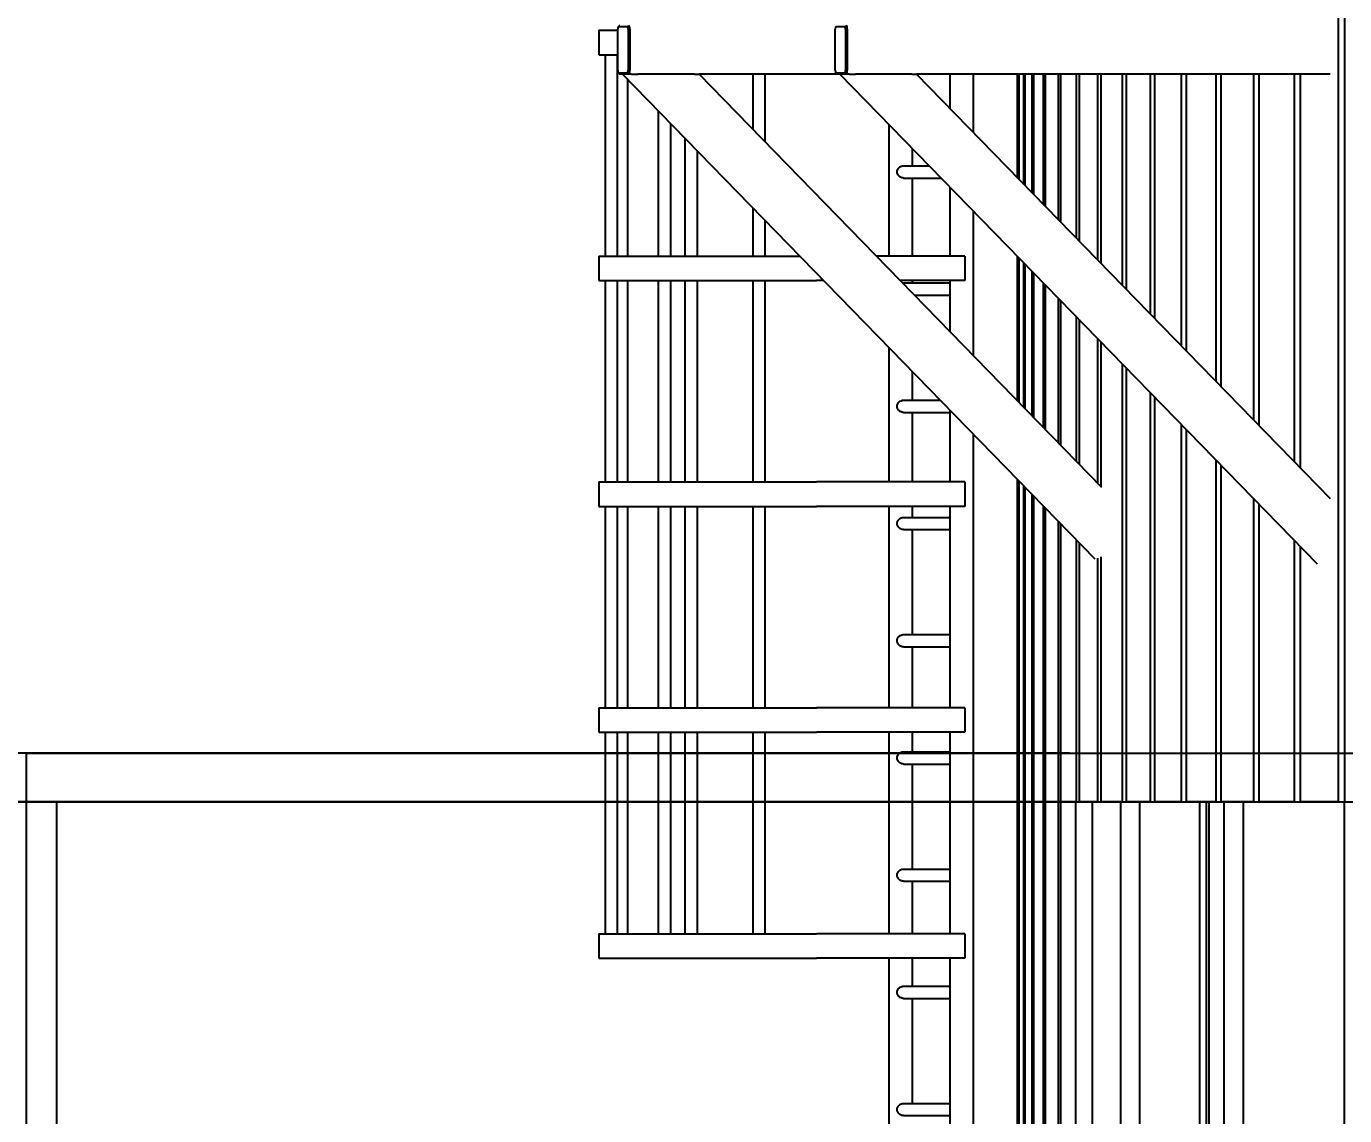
# Model space of a CAD drawing. Header units: millimetres. Extents: x -360063 to 84100, y -179792 to 59400.
# Drawn here: x 34063 to 36764, y 44558 to 46788 of the extents above; entities that cross this region are included whole.
import ezdxf

# ---------------------------------------------------------------- set-up
doc = ezdxf.new("R2010")
doc.units = ezdxf.units.MM
doc.header["$LTSCALE"] = 100
doc.layers.add('Symbol', color=7, linetype='Continuous', lineweight=18)
doc.layers.add('Visible', color=7, linetype='Continuous', lineweight=25)
doc.styles.add('Note Text', font='arial.ttf')

# ---------------------------------------------------------------- blocks, each defined once
blk = doc.blocks.new('Balloon8')
at = {"layer": 'Symbol'}
for p, q in [((338.483, 455.5), (337.757, 474.059)), ((338.982, 455.519), (337.983, 455.48)), ((338.58, 453.002), (338.982, 455.519)), ((337.983, 455.48), (338.58, 453.002)), ((338.483, 455.5), (338.58, 453.002))]:
    blk.add_line(p, q, dxfattribs=at)
at = {"layer": 'Symbol', "flags": 128}
blk.add_lwpolyline([(337.983, 455.48), (338.58, 453.002), (338.982, 455.519), (337.983, 455.48)], dxfattribs=at)
at = {"layer": 'Symbol'}
blk.add_circle((337.611, 477.796), 3.75, dxfattribs=at)
blk.add_solid([(337.983, 455.48), (338.58, 453.002), (338.982, 455.519), (337.983, 455.48)], dxfattribs=at)
at = {"layer": 'Symbol', "insert": (337.611, 477.817), "char_height": 2.5, "attachment_point": 5, "style": 'Note Text'}
blk.add_mtext('5', dxfattribs=at)

msp = doc.modelspace()

# ---------------------------------------------------------------- linework, layer by layer
at = {"layer": 'Visible'}
for p, q in [((36751.07, 45200.17), (36751.07, 47965.17)), ((36763.54, 47965.17), (36763.54, 45200.17)), ((35235.67, 46780.17), (35274.68, 46780.17)), ((35235.67, 46780.17), (35235.67, 46730.17)), ((35274.68, 46698.17), (35274.68, 46782.17)), ((35276.02, 46788.17), (35294.73, 46788.17)), ((35297.65, 46788.17), (35294.73, 46788.17)), ((35296.06, 46782.17), (35296.06, 46698.17)), ((35298.99, 46698.17), (35298.99, 46782.17)), ((35299.43, 46782.17), (35299.43, 46698.17)), ((35720.16, 46698.17), (35720.16, 46782.17)), ((35721.5, 46788.17), (35740.21, 46788.17)), ((35743.13, 46788.17), (35740.21, 46788.17)), ((35741.54, 46782.17), (35741.54, 46698.17)), ((35744.47, 46698.17), (35744.47, 46782.17)), ((35744.91, 46782.17), (35744.91, 46698.17)), ((35235.67, 46730.17), (35274.68, 46730.17)), ((35248.8, 46730.17), (35248.8, 46317.67)), ((35273.8, 46730.17), (35273.8, 46317.67)), ((35294.73, 46692.17), (35276.02, 46692.17)), ((35297.65, 46690.17), (35278.94, 46690.17)), ((36252.46, 45697.12), (35284.36, 46690.17)), ((35294.73, 46692.17), (35297.65, 46692.17)), ((35303.21, 46690.17), (35297.65, 46690.17)), ((35303.21, 46690.17), (35316.02, 46690.17)), ((35431.83, 46690.17), (35316.02, 46690.17)), ((35431.83, 46690.17), (35441.22, 46690.17)), ((35724.42, 46690.17), (35441.22, 46690.17)), ((36266.1, 45844.03), (35441.22, 46690.17)), ((35551.22, 46690.17), (35551.22, 46577.34)), ((35576.22, 46690.17), (35576.22, 46551.7)), ((35740.21, 46692.17), (35721.5, 46692.17)), ((35743.13, 46690.17), (35724.42, 46690.17)), ((36708.15, 45686.65), (35729.83, 46690.17)), ((35740.21, 46692.17), (35743.13, 46692.17)), ((35748.69, 46690.17), (35743.13, 46690.17)), ((35748.69, 46690.17), (35761.5, 46690.17)), ((35877.31, 46690.17), (35761.5, 46690.17)), ((35877.31, 46690.17), (35886.7, 46690.17)), ((36734.11, 46690.17), (35886.7, 46690.17)), ((36734.5, 45820.52), (35886.7, 46690.17)), ((35955.28, 46619.82), (35955.28, 46690.17)), ((36003.28, 46570.59), (36003.28, 46690.17)), ((36093.48, 46478.06), (36093.48, 46690.17)), ((36093.51, 46690.17), (36093.51, 46478.03)), ((36096.64, 46474.82), (36096.64, 46690.17)), ((36096.68, 46474.78), (36096.68, 46690.17)), ((36106.59, 46464.62), (36106.59, 46690.17)), ((36108.42, 46690.17), (36108.42, 46462.73)), ((36123.33, 46447.44), (36123.33, 46690.17)), ((36126.07, 46690.17), (36126.07, 46444.63)), ((36146.87, 46423.3), (36146.87, 46690.17)), ((36150.5, 46690.17), (36150.5, 46419.57)), ((36177.17, 46392.21), (36177.17, 46690.17)), ((36181.71, 46690.17), (36181.71, 46387.56)), ((36214.24, 46354.19), (36214.24, 46690.17)), ((36219.67, 46690.17), (36219.67, 46348.62)), ((36258.04, 46309.26), (36258.04, 46690.17)), ((36264.37, 46690.17), (36264.37, 46302.77)), ((36308.56, 46257.43), (36308.56, 46690.17)), ((36315.78, 46690.17), (36315.78, 46250.03)), ((36365.78, 46198.75), (36365.78, 46690.17)), ((36373.88, 46690.17), (36373.88, 46190.43)), ((36429.65, 46133.23), (36429.65, 46690.17)), ((36438.64, 46690.17), (36438.64, 46124)), ((36500.16, 46060.9), (36500.16, 46690.17)), ((36510.02, 46690.17), (36510.02, 46050.78)), ((36577.25, 45981.82), (36577.25, 46690.17)), ((36588, 46690.17), (36588, 45970.8)), ((36660.91, 45896.01), (36660.91, 46690.17)), ((36672.52, 46690.17), (36672.52, 45884.1)), ((35295.04, 46679.21), (35295.04, 46317.67)), ((35357.5, 46615.14), (35357.5, 46317.67)), ((35382.5, 46589.49), (35382.5, 46317.67)), ((35830.54, 46317.67), (35830.54, 46586.87)), ((35412.44, 46558.78), (35412.44, 46317.67)), ((35437.44, 46533.14), (35437.44, 46317.67)), ((35878.54, 46502.67), (35878.54, 46537.63)), ((35859.89, 46502.67), (35912.62, 46502.67)), ((35859.89, 46477.67), (35937, 46477.67)), ((35878.54, 46317.67), (35878.54, 46477.67)), ((35955.28, 46317.67), (35955.28, 46458.92)), ((35551.22, 46416.43), (35551.22, 46317.67)), ((35576.22, 46390.79), (35576.22, 46317.67)), ((36003.28, 46113.63), (36003.28, 46409.68)), ((35235.67, 46317.67), (35647.5, 46317.67)), ((35235.67, 46317.67), (35235.67, 46267.67)), ((35985.74, 46317.67), (35804.36, 46317.67)), ((35985.74, 46317.67), (35985.74, 46267.67)), ((36093.48, 46021.1), (36093.48, 46317.15)), ((36093.51, 46317.12), (36093.51, 46021.07)), ((36096.64, 46017.87), (36096.64, 46313.92)), ((36096.68, 46017.82), (36096.68, 46313.87)), ((36106.59, 46007.66), (36106.59, 46303.71)), ((36108.42, 46301.83), (36108.42, 46005.78)), ((36123.33, 45990.48), (36123.33, 46286.53)), ((36126.07, 46283.72), (36126.07, 45987.67)), ((35235.67, 46267.67), (35681.74, 46267.67)), ((35248.8, 46267.67), (35248.8, 45855.17)), ((35273.8, 46267.67), (35273.8, 45855.17)), ((35295.04, 46267.67), (35295.04, 45855.17)), ((35357.5, 46267.67), (35357.5, 45855.17)), ((35382.5, 46267.67), (35382.5, 45855.17)), ((35412.44, 46267.67), (35412.44, 45855.17)), ((35437.44, 46267.67), (35437.44, 45855.17)), ((35551.22, 46267.67), (35551.22, 45855.17)), ((35576.22, 46267.67), (35576.22, 45855.17)), ((35696.24, 46267.67), (35681.74, 46267.67)), ((35985.74, 46267.67), (35853.11, 46267.67)), ((35859.89, 46262.67), (35955.28, 46262.67)), ((35878.54, 46262.67), (35878.54, 46267.67)), ((35955.28, 46162.87), (35955.28, 46267.67)), ((36146.87, 45966.34), (36146.87, 46262.39)), ((36150.5, 46258.66), (36150.5, 45962.61)), ((35882.35, 46237.67), (35955.28, 46237.67)), ((36177.17, 45935.25), (36177.17, 46231.3)), ((36181.71, 46226.65), (36181.71, 45930.6)), ((36214.24, 45897.23), (36214.24, 46193.28)), ((36219.67, 46187.71), (36219.67, 45891.66)), ((36258.04, 45852.3), (36258.04, 46148.35)), ((35830.54, 45855.17), (35830.54, 46129.91)), ((36264.37, 46141.86), (36264.37, 45845.81)), ((36308.56, 45200.17), (36308.56, 46096.53)), ((35878.54, 46022.67), (35878.54, 46080.67)), ((36315.78, 46089.12), (36315.78, 45200.17)), ((36365.78, 45200.17), (36365.78, 46037.84)), ((35859.89, 46022.67), (35935.09, 46022.67)), ((36373.88, 46029.52), (36373.88, 45200.17)), ((35859.89, 45997.67), (35955.28, 45997.67)), ((35878.54, 45855.17), (35878.54, 45997.67)), ((35955.28, 45855.17), (35955.28, 46001.96)), ((36429.65, 45200.17), (36429.65, 45972.32)), ((36438.64, 45963.1), (36438.64, 45200.17)), ((36003.28, 42900.17), (36003.28, 45952.72)), ((36500.16, 45200.17), (36500.16, 45900)), ((36510.02, 45889.87), (36510.02, 45200.17)), ((35235.67, 45855.17), (35681.74, 45855.17)), ((35235.67, 45855.17), (35235.67, 45805.17)), ((35985.74, 45855.17), (35681.74, 45855.17)), ((35985.74, 45855.17), (35985.74, 45805.17)), ((36093.48, 43100.17), (36093.48, 45860.19)), ((36093.51, 45860.16), (36093.51, 43100.17)), ((36096.64, 43100.17), (36096.64, 45856.96)), ((36096.68, 43100.17), (36096.68, 45856.92)), ((36106.59, 43100.17), (36106.59, 45846.75)), ((36108.42, 45844.87), (36108.42, 43100.17)), ((36123.33, 43100.17), (36123.33, 45829.57)), ((36126.07, 45826.77), (36126.07, 43100.17)), ((36577.25, 45200.17), (36577.25, 45820.91)), ((35235.67, 45805.17), (35681.74, 45805.17)), ((35248.8, 45805.17), (35248.8, 45392.67)), ((35273.8, 45805.17), (35273.8, 45392.67)), ((35295.04, 45805.17), (35295.04, 45392.67)), ((35357.5, 45805.17), (35357.5, 45392.67)), ((35382.5, 45805.17), (35382.5, 45392.67)), ((35412.44, 45805.17), (35412.44, 45392.67)), ((35437.44, 45805.17), (35437.44, 45392.67)), ((35551.22, 45805.17), (35551.22, 45392.67)), ((35576.22, 45805.17), (35576.22, 45392.67)), ((35985.74, 45805.17), (35681.74, 45805.17)), ((35830.54, 45392.67), (35830.54, 45805.17)), ((35878.54, 45782.67), (35878.54, 45805.17)), ((35955.28, 45392.67), (35955.28, 45805.17)), ((36146.87, 43100.17), (36146.87, 45805.44)), ((36150.5, 45801.7), (36150.5, 43100.17)), ((36588, 45809.89), (36588, 45200.17)), ((35859.89, 45782.67), (35955.28, 45782.67)), ((36177.17, 43100.17), (36177.17, 45774.35)), ((36181.71, 45769.69), (36181.71, 43100.17)), ((35859.89, 45757.67), (35955.28, 45757.67)), ((35878.54, 45542.67), (35878.54, 45757.67)), ((36214.24, 45200.17), (36214.24, 45736.33)), ((36219.67, 45730.75), (36219.67, 45200.17)), ((36660.91, 45200.17), (36660.91, 45735.1)), ((36672.52, 45723.19), (36672.52, 45200.17)), ((36258.04, 45200.17), (36258.04, 45699.44)), ((36264.37, 45702.07), (36264.37, 45200.17)), ((35859.89, 45542.67), (35955.28, 45542.67)), ((35859.89, 45517.67), (35955.28, 45517.67)), ((35878.54, 45392.67), (35878.54, 45517.67)), ((35235.67, 45392.67), (35681.74, 45392.67)), ((35235.67, 45392.67), (35235.67, 45342.67)), ((35985.74, 45392.67), (35681.74, 45392.67)), ((35985.74, 45392.67), (35985.74, 45342.67)), ((35235.67, 45342.67), (35681.74, 45342.67)), ((35248.8, 45342.67), (35248.8, 44930.17)), ((35273.8, 45342.67), (35273.8, 44930.17)), ((35295.04, 45342.67), (35295.04, 44930.17)), ((35357.5, 45342.67), (35357.5, 44930.17)), ((35382.5, 45342.67), (35382.5, 44930.17)), ((35412.44, 45342.67), (35412.44, 44930.17)), ((35437.44, 45342.67), (35437.44, 44930.17)), ((35551.22, 45342.67), (35551.22, 44930.17)), ((35576.22, 45342.67), (35576.22, 44930.17)), ((35985.74, 45342.67), (35681.74, 45342.67)), ((35830.54, 44930.17), (35830.54, 45342.67)), ((35878.54, 45302.67), (35878.54, 45342.67)), ((35955.28, 44930.17), (35955.28, 45342.67)), ((36199.94, 45300.17), (32361.59, 45300.17)), ((34063.46, 45300.17), (37901.81, 45300.17)), ((34063.46, 42900.17), (34063.46, 45300.17)), ((35859.89, 45302.67), (35955.28, 45302.67)), ((35859.89, 45277.67), (35955.28, 45277.67)), ((35878.54, 45062.67), (35878.54, 45277.67)), ((32488.4, 45200.17), (34126.06, 45200.17)), ((36213.19, 45200.17), (32488.4, 45200.17)), ((34126.06, 42900.17), (34126.06, 45200.17)), ((34126.06, 45200.17), (37866.78, 45200.17)), ((36214.24, 45200.17), (36213, 45200.17)), ((36213, 43100.17), (36213, 45200.17)), ((36214.24, 45200.17), (36219.67, 45200.17)), ((36258.04, 45200.17), (36219.67, 45200.17)), ((36246.77, 45200.17), (36246.77, 43100.17)), ((36246.97, 43100.17), (36246.97, 45200.17)), ((36258.04, 45200.17), (36264.37, 45200.17)), ((36308.56, 45200.17), (36264.37, 45200.17)), ((36304.41, 45200.17), (36304.41, 43100.17)), ((36308.56, 45200.17), (36315.78, 45200.17)), ((36365.78, 45200.17), (36315.78, 45200.17)), ((36343.48, 45200.17), (36343.48, 43614.57)), ((36365.78, 45200.17), (36373.88, 45200.17)), ((36429.65, 45200.17), (36373.88, 45200.17)), ((36429.65, 45200.17), (36438.64, 45200.17)), ((36500.16, 45200.17), (36438.64, 45200.17)), ((36467.3, 43844.27), (36467.3, 45200.17)), ((36480.6, 43842.87), (36480.6, 45200.17)), ((36485.79, 43843.26), (36485.79, 45200.17)), ((36500.16, 45200.17), (36510.02, 45200.17)), ((36577.25, 45200.17), (36510.02, 45200.17)), ((36516.49, 43843.42), (36516.49, 45200.17)), ((36556.63, 43843.62), (36556.63, 45200.17)), ((36577.25, 45200.17), (36588, 45200.17)), ((36660.91, 45200.17), (36588, 45200.17)), ((36660.91, 45200.17), (36672.52, 45200.17)), ((36751.07, 45200.17), (36672.52, 45200.17)), ((36751.07, 45200.17), (36763.54, 45200.17)), ((36763.04, 43100.17), (36763.04, 45200.17)), ((35859.89, 45062.67), (35955.28, 45062.67)), ((35859.89, 45037.67), (35955.28, 45037.67)), ((35878.54, 44930.17), (35878.54, 45037.67)), ((35235.67, 44930.17), (35681.74, 44930.17)), ((35235.67, 44930.17), (35235.67, 44880.17)), ((35985.74, 44930.17), (35681.74, 44930.17)), ((35985.74, 44930.17), (35985.74, 44880.17)), ((35235.67, 44880.17), (35681.74, 44880.17)), ((35985.74, 44880.17), (35681.74, 44880.17)), ((35830.54, 42900.17), (35830.54, 44880.17)), ((35878.54, 44822.67), (35878.54, 44880.17)), ((35955.28, 42900.17), (35955.28, 44880.17)), ((35859.89, 44822.67), (35955.28, 44822.67)), ((35859.89, 44797.67), (35955.28, 44797.67)), ((35878.54, 44582.67), (35878.54, 44797.67)), ((35859.89, 44582.67), (35955.28, 44582.67)), ((35859.89, 44557.67), (35955.28, 44557.67))]:
    msp.add_line(p, q, dxfattribs=at)
for centre, major_axis, start_param, end_param in [((35276.02, 46782.17), (0, 6), 0, 1.5707963), ((35278.94, 46782.17), (0, 8), 0, 0.7227342), ((35294.73, 46782.17), (0, 6), 4.712389, 6.2831853), ((35297.65, 46782.17), (0, 8), 4.712389, 6.2831853), ((35297.65, 46782.17), (0, 6), 4.712389, 6.2831853), ((35721.5, 46782.17), (0, 6), 0, 1.5707963), ((35740.21, 46782.17), (0, 6), 4.712389, 6.2831853), ((35743.13, 46782.17), (0, 8), 4.712389, 6.2831853), ((35743.13, 46782.17), (0, 6), 4.712389, 6.2831853), ((35276.02, 46698.17), (0, -6), 4.712389, 6.2831853), ((35278.94, 46698.17), (0, -8), 5.5604511, 6.2831853), ((35294.73, 46698.17), (0, -6), 0, 1.5707963), ((35297.65, 46698.17), (0, -8), 0, 1.5707963), ((35297.65, 46698.17), (0, -6), 0, 1.5707963), ((35721.5, 46698.17), (0, -6), 4.712389, 6.2831853), ((35724.42, 46698.17), (0, -8), 5.5604511, 6.2831853), ((35740.21, 46698.17), (0, -6), 0, 1.5707963), ((35743.13, 46698.17), (0, -8), 0, 1.5707963), ((35743.13, 46698.17), (0, -6), 0, 1.5707963)]:
    msp.add_ellipse(centre, major_axis=major_axis, ratio=0.2227387, start_param=start_param, end_param=end_param, dxfattribs=at)
for points in [[(35859.89, 46477.67), (35859.11, 46477.67), (35858.3, 46477.75), (35856.67, 46478.07), (35855.86, 46478.32), (35853.51, 46479.28), (35852.06, 46480.24), (35849.73, 46482.43), (35848.69, 46483.81), (35847.64, 46486.11), (35847.37, 46486.91), (35847.01, 46488.54), (35846.92, 46489.37), (35846.92, 46490.97), (35847.01, 46491.8), (35847.37, 46493.43), (35847.64, 46494.23), (35848.69, 46496.53), (35849.73, 46497.91), (35852.06, 46500.1), (35853.51, 46501.06), (35855.86, 46502.02), (35856.67, 46502.27), (35858.3, 46502.59), (35859.11, 46502.67), (35859.89, 46502.67)], [(35859.89, 45997.67), (35859.11, 45997.67), (35858.3, 45997.75), (35856.67, 45998.07), (35855.86, 45998.32), (35853.51, 45999.28), (35852.06, 46000.24), (35849.73, 46002.43), (35848.69, 46003.81), (35847.64, 46006.11), (35847.37, 46006.91), (35847.01, 46008.54), (35846.92, 46009.37), (35846.92, 46010.97), (35847.01, 46011.8), (35847.37, 46013.43), (35847.64, 46014.23), (35848.69, 46016.53), (35849.73, 46017.91), (35852.06, 46020.1), (35853.51, 46021.06), (35855.86, 46022.02), (35856.67, 46022.27), (35858.3, 46022.59), (35859.11, 46022.67), (35859.89, 46022.67)], [(35859.89, 45757.67), (35859.11, 45757.67), (35858.3, 45757.75), (35856.67, 45758.07), (35855.86, 45758.32), (35853.51, 45759.28), (35852.06, 45760.24), (35849.73, 45762.43), (35848.69, 45763.81), (35847.64, 45766.11), (35847.37, 45766.91), (35847.01, 45768.54), (35846.92, 45769.37), (35846.92, 45770.97), (35847.01, 45771.8), (35847.37, 45773.43), (35847.64, 45774.23), (35848.69, 45776.53), (35849.73, 45777.91), (35852.06, 45780.1), (35853.51, 45781.06), (35855.86, 45782.02), (35856.67, 45782.27), (35858.3, 45782.59), (35859.11, 45782.67), (35859.89, 45782.67)], [(35859.89, 45517.67), (35859.11, 45517.67), (35858.3, 45517.75), (35856.67, 45518.07), (35855.86, 45518.32), (35853.51, 45519.28), (35852.06, 45520.24), (35849.73, 45522.43), (35848.69, 45523.81), (35847.64, 45526.11), (35847.37, 45526.91), (35847.01, 45528.54), (35846.92, 45529.37), (35846.92, 45530.97), (35847.01, 45531.8), (35847.37, 45533.43), (35847.64, 45534.23), (35848.69, 45536.53), (35849.73, 45537.91), (35852.06, 45540.1), (35853.51, 45541.06), (35855.86, 45542.02), (35856.67, 45542.27), (35858.3, 45542.59), (35859.11, 45542.67), (35859.89, 45542.67)], [(35859.89, 45277.67), (35859.11, 45277.67), (35858.3, 45277.75), (35856.67, 45278.07), (35855.86, 45278.32), (35853.51, 45279.28), (35852.06, 45280.24), (35849.73, 45282.43), (35848.69, 45283.81), (35847.64, 45286.11), (35847.37, 45286.91), (35847.01, 45288.54), (35846.92, 45289.37), (35846.92, 45290.97), (35847.01, 45291.8), (35847.37, 45293.43), (35847.64, 45294.23), (35848.69, 45296.53), (35849.73, 45297.91), (35852.06, 45300.1), (35853.51, 45301.06), (35855.86, 45302.02), (35856.67, 45302.27), (35858.3, 45302.59), (35859.11, 45302.67), (35859.89, 45302.67)], [(35859.89, 45037.67), (35859.11, 45037.67), (35858.3, 45037.75), (35856.67, 45038.07), (35855.86, 45038.32), (35853.51, 45039.28), (35852.06, 45040.24), (35849.73, 45042.43), (35848.69, 45043.81), (35847.64, 45046.11), (35847.37, 45046.91), (35847.01, 45048.54), (35846.92, 45049.37), (35846.92, 45050.97), (35847.01, 45051.8), (35847.37, 45053.43), (35847.64, 45054.23), (35848.69, 45056.53), (35849.73, 45057.91), (35852.06, 45060.1), (35853.51, 45061.06), (35855.86, 45062.02), (35856.67, 45062.27), (35858.3, 45062.59), (35859.11, 45062.67), (35859.89, 45062.67)], [(35859.89, 44797.67), (35859.11, 44797.67), (35858.3, 44797.75), (35856.67, 44798.07), (35855.86, 44798.32), (35853.51, 44799.28), (35852.06, 44800.24), (35849.73, 44802.43), (35848.69, 44803.81), (35847.64, 44806.11), (35847.37, 44806.91), (35847.01, 44808.54), (35846.92, 44809.37), (35846.92, 44810.97), (35847.01, 44811.8), (35847.37, 44813.43), (35847.64, 44814.23), (35848.69, 44816.53), (35849.73, 44817.91), (35852.06, 44820.1), (35853.51, 44821.06), (35855.86, 44822.02), (35856.67, 44822.27), (35858.3, 44822.59), (35859.11, 44822.67), (35859.89, 44822.67)], [(35859.89, 44557.67), (35859.11, 44557.67), (35858.3, 44557.75), (35856.67, 44558.07), (35855.86, 44558.32), (35853.51, 44559.28), (35852.06, 44560.24), (35849.73, 44562.43), (35848.69, 44563.81), (35847.64, 44566.11), (35847.37, 44566.91), (35847.01, 44568.54), (35846.92, 44569.37), (35846.92, 44570.97), (35847.01, 44571.8), (35847.37, 44573.43), (35847.64, 44574.23), (35848.69, 44576.53), (35849.73, 44577.91), (35852.06, 44580.1), (35853.51, 44581.06), (35855.86, 44582.02), (35856.67, 44582.27), (35858.3, 44582.59), (35859.11, 44582.67), (35859.89, 44582.67)]]:
    msp.add_open_spline(points, degree=3, knots=[1.9257848, 1.9257848, 1.9257848, 1.9257848, 2.1661114, 2.1661114, 2.406438, 2.406438, 2.8870911, 2.8870911, 3.3693304, 3.3693304, 3.61045, 3.61045, 3.8515697, 3.8515697, 4.0926893, 4.0926893, 4.333809, 4.333809, 4.8160483, 4.8160483, 5.2967014, 5.2967014, 5.5370279, 5.5370279, 5.7773545, 5.7773545, 5.7773545, 5.7773545], dxfattribs=at)
msp.add_open_spline([(35858.11, 46262.54), (35858.71, 46262.63), (35859.31, 46262.67), (35859.89, 46262.67)], degree=3, dxfattribs=at)

# ---------------------------------------------------------------- block references
at = {"layer": 'Symbol', "xscale": 100, "yscale": 100, "zscale": 100}
msp.add_blockref('Balloon8', (0, 0), dxfattribs=at)

doc.saveas('drawing.dxf')
